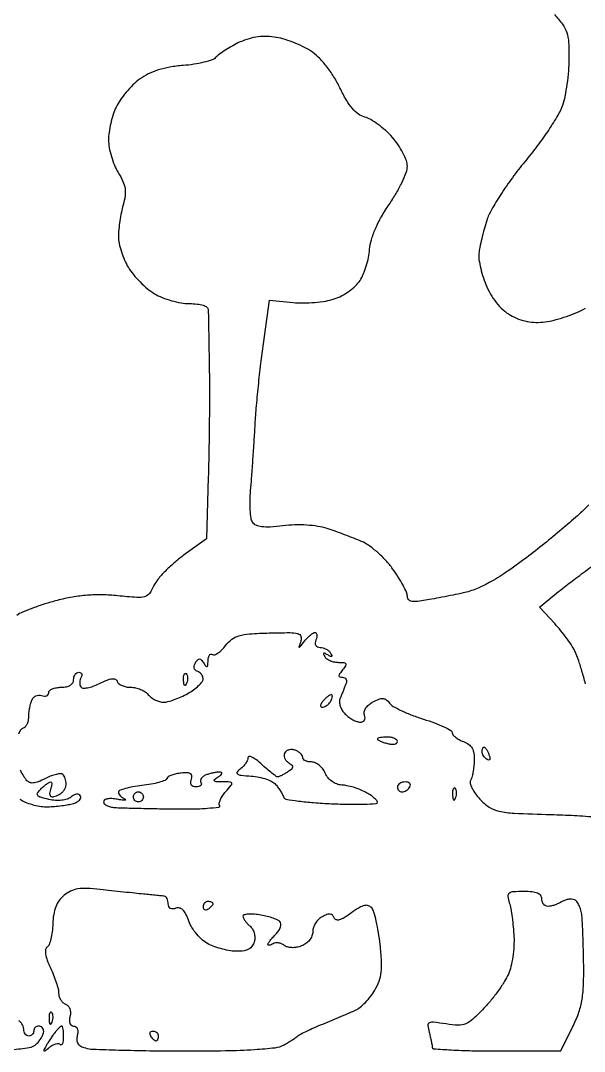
# Model space of a CAD drawing. Extents: x 0 to 102, y 0 to 135.
# Drawn here: x 45.55 to 55.12, y -0.01 to 17.5 of the extents above; entities that cross this region are included whole.
import ezdxf

# ---------------------------------------------------------------- set-up
doc = ezdxf.new("R2010")
doc.units = 0
doc.header["$MEASUREMENT"] = 0

msp = doc.modelspace()

# ---------------------------------------------------------------- linework, layer by layer
for points in [[(30.835569, 68.0607, 0.000004), (30.856286, 64.932268, 0.000002), (30.883525, 60.825814, 0.000002), (30.912326, 56.488502, 0.000002), (30.938318, 52.5789, -0.000116)], [(31.042661, 24.1956, 0.000001), (31.037549, 23.023692, 0.000001), (31.032419, 21.846099, 0.000001), (31.02793, 20.814404, 0.000005), (31.025166, 20.1771, 0.006013)], [(54.6093, 17.598598, -0.031593), (54.746886, 17.43415, -0.078238), (54.818872, 17.294987, -0.065602), (54.851401, 17.126021, -0.017386), (54.858121, 16.850796, -0.018268), (54.8484, 16.643614, -0.014032), (54.823196, 16.418475, -0.014248), (54.787663, 16.209008, -0.032444), (54.746218, 16.054086, -0.052698), (54.671346, 15.8915, -0.013065), (54.514613, 15.643158, -0.013217), (54.319185, 15.366821, -0.012905), (54.107922, 15.098945, 0.015022), (53.896185, 14.828117, 0.014668), (53.69933, 14.542939, 0.014725), (53.541402, 14.282672, 0.051972), (53.463151, 14.103659, 0.009721), (53.418112, 13.952068, 0.008368), (53.376558, 13.791099, 0.008452), (53.343766, 13.643757, 0.023978), (53.327608, 13.539763, 0.063502), (53.329758, 13.435603, 0.022146), (53.358397, 13.28809, 0.021581), (53.404648, 13.126763, 0.023533), (53.463518, 12.97472, 0.034852), (53.548435, 12.81403, 0.039466), (53.651805, 12.67365, 0.041998), (53.769099, 12.559173, 0.053062), (53.895548, 12.475735, 0.038446), (54.037835, 12.41551, 0.043687), (54.181749, 12.380868, 0.042736), (54.332203, 12.371304, 0.03417), (54.494053, 12.385951, 0.028551), (54.641304, 12.418207, 0.015849), (54.81677, 12.473338, 0.015765), (54.991443, 12.540618, 0.024483), (55.136941, 12.610568, 0.027465)], [(55.196047, 9.275348, -0.020995), (55.032683, 9.116106, -0.006394), (54.772438, 8.888842, -0.00639), (54.474078, 8.641447, -0.006934), (54.177434, 8.408529, -0.011284), (53.825083, 8.152057, -0.022932), (53.535011, 7.969882, -0.029053), (53.285912, 7.847447, -0.047732), (53.061937, 7.77734, -0.002325), (52.88927, 7.741744, -0.001769), (52.699774, 7.704293, -0.001788), (52.52184, 7.670442, -0.004191), (52.38855, 7.646731, -0.021338), (52.255495, 7.630014, -0.087012), (52.17464, 7.637414, -0.173594), (52.130594, 7.668107, -0.155849), (52.1136, 7.721305, 0.106185), (52.099207, 7.788316, 0.017289), (52.040096, 7.908308, 0.018384), (51.959176, 8.046711, 0.015271), (51.863373, 8.187842, 0.031203), (51.747153, 8.328859, 0.024453), (51.604834, 8.466922, 0.025035), (51.459202, 8.582598, 0.053984), (51.334623, 8.65283, 0.007638), (51.205852, 8.705791, 0.004276), (51.047757, 8.766451, 0.004266), (50.886906, 8.825037, 0.006928), (50.749175, 8.871736, 0.040328), (50.595118, 8.908204, 0.022866), (50.404385, 8.928517, 0.021863), (50.198889, 8.93194, 0.023538), (49.99892, 8.917088, -0.014001), (49.78214, 8.896825, -0.045779), (49.638317, 8.900608, -0.075695), (49.543004, 8.926872, -0.150428), (49.484604, 8.977949, -0.103734), (49.459309, 9.047929, -0.019686), (49.445597, 9.183572, -0.020253), (49.442205, 9.345962, -0.017379), (49.451496, 9.516653, 0.003601), (49.46862, 9.725208, 0.001443), (49.489173, 10.010806, 0.001428), (49.509556, 10.318735, 0.001803), (49.52657, 10.603686, -0.007291), (49.548292, 10.910812, -0.003904), (49.583609, 11.289459, -0.003886), (49.625677, 11.675369, -0.006062), (49.668513, 12.00695), (49.77326, 12.747028), (50.172167, 12.708698, 0.026484), (50.346764, 12.701214, 0.01904), (50.541736, 12.710618, 0.019309), (50.72708, 12.733885, 0.03884), (50.870108, 12.769058, 0.043209), (50.994911, 12.822582, 0.031941), (51.122628, 12.901832, 0.032595), (51.234411, 12.993042, 0.060372), (51.309831, 13.082468, 0.046175), (51.365406, 13.187225, 0.02408), (51.415761, 13.326331, 0.023731), (51.45405, 13.475214, 0.033301), (51.472881, 13.611119, -0.055131), (51.502309, 13.771689, -0.029586), (51.571579, 13.961124, -0.026664), (51.673889, 14.16606, -0.021553), (51.804421, 14.374519, 0.018763), (51.922771, 14.5612, 0.020662), (52.022779, 14.75043, 0.020582), (52.094336, 14.917945, 0.090886), (52.1136, 15.023049, 0.089214), (52.096265, 15.11943, 0.031051), (52.038778, 15.248855, 0.029677), (51.956368, 15.386519, 0.030455), (51.858888, 15.512214, 0.028448), (51.745744, 15.627179, 0.025694), (51.616517, 15.732779, 0.026578), (51.490788, 15.815262, 0.070505), (51.391479, 15.855699, -0.093549), (51.282039, 15.906216, -0.061272), (51.179291, 16.0003, -0.045409), (51.077011, 16.144711, -0.020247), (50.968253, 16.351091, 0.027558), (50.861529, 16.546627, 0.029355), (50.735973, 16.724973, 0.031389), (50.601052, 16.87427, 0.049614), (50.466348, 16.981877, 0.031841), (50.33145, 17.05755, 0.020353), (50.166319, 17.128707, 0.020445), (49.998094, 17.185442, 0.035529), (49.854137, 17.216632, 0.037011), (49.695098, 17.22752, 0.039343), (49.539471, 17.214372, 0.039099), (49.386959, 17.176875, 0.035672), (49.2372, 17.115218, 0.014022), (49.117638, 17.051459, 0.014513), (49.003228, 16.981788, 0.014358), (48.907874, 16.915889, 0.058696), (48.8565, 16.867963, -0.136016), (48.796407, 16.827065, -0.02191), (48.659073, 16.78707, -0.022826), (48.488861, 16.753641, -0.018286), (48.303209, 16.732813, 0.024038), (48.079129, 16.705062, 0.03395), (47.88377, 16.657429, 0.037687), (47.713829, 16.589085, 0.044762), (47.566178, 16.499133, 0.035243), (47.453916, 16.403206, 0.023193), (47.338441, 16.27847, 0.023353), (47.23689, 16.145933, 0.04103), (47.167719, 16.026535, 0.03267), (47.117879, 15.90093, 0.020925), (47.075915, 15.749653, 0.021021), (47.047144, 15.597355, 0.036464), (47.037916, 15.469014, 0.045998), (47.049863, 15.340987, 0.026158), (47.086453, 15.189687, 0.02593), (47.139676, 15.039911, 0.038587), (47.202705, 14.915959, -0.029778), (47.282315, 14.765988, -0.069169), (47.318687, 14.644265, -0.072544), (47.319601, 14.520862, -0.035483), (47.286988, 14.366618, 0.019741), (47.256282, 14.241044, 0.012966), (47.230448, 14.094432, 0.013052), (47.212704, 13.950168, 0.024386), (47.207116, 13.832659, 0.050777), (47.219199, 13.715434, 0.025874), (47.256722, 13.572024, 0.02541), (47.311144, 13.426762, 0.034578), (47.375543, 13.302577, 0.036914), (47.459897, 13.184749, 0.022575), (47.575265, 13.058465, 0.022575), (47.701549, 12.943097, 0.036914), (47.819377, 12.858743, 0.041592), (47.948025, 12.794299, 0.026132), (48.107298, 12.739922, 0.02617), (48.270819, 12.702596, 0.042801), (48.41235, 12.690316, -0.025805), (48.544568, 12.683356, -0.054065), (48.64511, 12.661693, -0.080678), (48.709562, 12.628036, -0.230031), (48.732154, 12.58425, -0.001602), (48.733686, 12.511109, -0.000073), (48.738085, 12.261052, -0.000122), (48.743191, 11.964285, -0.000087), (48.74876, 11.6325, -0.004165), (48.752059, 11.233906, -0.00206), (48.749948, 10.727772, -0.002044), (48.743449, 10.202726, -0.002989), (48.733074, 9.740575), (48.703336, 8.69465), (48.30828, 8.410831, 0.022452), (48.149496, 8.28558, 0.021068), (47.999039, 8.144028, 0.021578), (47.876437, 8.007197, 0.065075), (47.810302, 7.901121, -0.052325), (47.733273, 7.770278, -0.167034), (47.650975, 7.713594, -0.086134), (47.518797, 7.700293, -0.008148), (47.193353, 7.728957, 0.021774), (46.933192, 7.744742, 0.023546), (46.679387, 7.737119, 0.023361), (46.425615, 7.705536, 0.020757), (46.165545, 7.649548, 0.012396), (45.956239, 7.589738, 0.012761), (45.752189, 7.520153, 0.012577), (45.578649, 7.450975, 0.05168), (45.479857, 7.396007, -0.041791)], [(55.138488, 6.23264, 0.007497), (55.075789, 6.457095, 0.007375), (55.015214, 6.651442, 0.029103), (54.969323, 6.768, 0.034665), (54.914136, 6.868405, 0.013608), (54.825017, 6.998924, 0.013393), (54.720654, 7.13533, 0.016272), (54.615457, 7.257123), (54.359427, 7.534746), (54.611263, 7.743818, -0.008949), (54.748777, 7.853883, -0.002284), (54.975507, 8.027146, -0.002327), (55.236211, 8.22259, -0.002357)], [(45.516574, 5.383791, -0.055558), (45.5476, 5.450195, -0.177055), (45.5853, 5.4802, 0.123659), (45.623058, 5.504286, 0.068543), (45.655007, 5.549035, 0.061655), (45.676646, 5.606522, 0.059282), (45.684, 5.668331, -0.025961), (45.687575, 5.737129, -0.01706), (45.698482, 5.815703, -0.017178), (45.714388, 5.891665, -0.031422), (45.733301, 5.952039, -0.092199), (45.761243, 5.997584, -0.096073), (45.803341, 6.029261, -0.099378), (45.85298, 6.042222, -0.106326), (45.902501, 6.034507, 0.069392), (45.948356, 6.023875, 0.117411), (45.98718, 6.029523, 0.152599), (46.012764, 6.050258, 0.147775), (46.0224, 6.082149, -0.2103), (46.038159, 6.117959, -0.081387), (46.084528, 6.14829, -0.06197), (46.152928, 6.16893, -0.042346), (46.2339, 6.1758, 0.04716), (46.32217, 6.184144, 0.088208), (46.389, 6.20964, 0.118484), (46.430356, 6.25025, 0.140575), (46.4454, 6.3027, -0.06887), (46.452113, 6.351203, -0.085131), (46.471718, 6.392323, -0.099915), (46.500828, 6.419818, -0.140337), (46.534993, 6.4296, -0.108972), (46.565021, 6.422977, -0.182303), (46.582909, 6.404749, -0.161196), (46.585541, 6.377326, -0.082592), (46.5723, 6.345, 0.073631), (46.555879, 6.306863, 0.058434), (46.549487, 6.262415, 0.059572), (46.553562, 6.218673, 0.085627), (46.56806, 6.18266, 0.248512), (46.604783, 6.16114, 0.054937), (46.680029, 6.166178, 0.044082), (46.777162, 6.19251, 0.027484), (46.885517, 6.239319, -0.018371), (47.014434, 6.297821, -0.068255), (47.100598, 6.320094, -0.14038), (47.155697, 6.311074, -0.204751), (47.187914, 6.274759, 0.1471), (47.214634, 6.236841, 0.063549), (47.268225, 6.204869, 0.055146), (47.338298, 6.183132, 0.047691), (47.414991, 6.1758, -0.056844), (47.497034, 6.166442, -0.043465), (47.583005, 6.138523, -0.044536), (47.659918, 6.097509, -0.074931), (47.7144, 6.0489, 0.061029), (47.765896, 6.00033, 0.044046), (47.833426, 5.959277, 0.044595), (47.905799, 5.931285, 0.070096), (47.971703, 5.922, 0.064916), (48.047693, 5.931908, 0.021401), (48.155453, 5.96549, 0.020906), (48.273065, 6.013381, 0.022236), (48.383809, 6.07005, 0.026517), (48.483434, 6.133971, 0.033643), (48.567677, 6.203603, 0.035733), (48.627761, 6.269227, 0.167672), (48.644465, 6.3168, 0.092284), (48.637205, 6.357011, 0.070474), (48.615592, 6.396257, 0.069213), (48.58344, 6.428608, 0.082319), (48.545421, 6.448693, -0.117279), (48.510954, 6.470075, -0.14187), (48.492766, 6.503352, -0.121), (48.493714, 6.545502, -0.072693), (48.513696, 6.591675, -0.038631), (48.552127, 6.644295, -0.228422), (48.582502, 6.657628, -0.21228), (48.613395, 6.642558, -0.033466), (48.65428, 6.586682, 0.022367), (48.691922, 6.532767, 0.363218), (48.711969, 6.52829, 0.261664), (48.725305, 6.54856, 0.015396), (48.728305, 6.624943, -0.047857), (48.734096, 6.680371, -0.103268), (48.750941, 6.719605, -0.179071), (48.775472, 6.73657, -0.203813), (48.803545, 6.732285, 0.232222), (48.842322, 6.728503, 0.060393), (48.899516, 6.758263, 0.048571), (48.963981, 6.812284, 0.033044), (49.026416, 6.884895, -0.069969), (49.131552, 6.990361, -0.091942), (49.252869, 7.051056, -0.053504), (49.434052, 7.082832, -0.01037), (49.766497, 7.098125, -0.00549), (50.117258, 7.103124, -0.062964), (50.254032, 7.086287, -0.249476), (50.304472, 7.040487, -0.171764), (50.304818, 6.961672, 0.002994), (50.270644, 6.861841, 0.495913), (50.276273, 6.853558, 0.243373), (50.289861, 6.859697, 0.00185), (50.367269, 6.95835, -0.024489), (50.41604, 7.015026, -0.029689), (50.467246, 7.06291, -0.030661), (50.514042, 7.097118, -0.143454), (50.545728, 7.1064, -0.243088), (50.565739, 7.09606, -0.126504), (50.57604, 7.069123, -0.078061), (50.57431, 7.028142, -0.042125), (50.560206, 6.9795, 0.07435), (50.548836, 6.928167, 0.145256), (50.557858, 6.88762, 0.164887), (50.58629, 6.86184, 0.102783), (50.630762, 6.8526, -0.07179), (50.680854, 6.845371, -0.052896), (50.732716, 6.823909, -0.053289), (50.778471, 6.792301, -0.076703), (50.810379, 6.754929, -0.029545), (50.832377, 6.714129, -0.388009), (50.827647, 6.699095, -0.255668), (50.807935, 6.6986, -0.019519), (50.76, 6.7257, 0.019519), (50.712065, 6.7528, 0.255668), (50.692353, 6.752305, 0.388009), (50.687623, 6.737271, 0.029545), (50.709621, 6.696471, 0.104734), (50.745367, 6.659034, 0.051496), (50.803532, 6.627491, 0.0479), (50.8733, 6.606041, 0.050681), (50.944552, 6.5988, -0.022584), (51.036848, 6.594629, -0.250274), (51.066703, 6.575035, -0.278202), (51.065237, 6.54109, -0.026729), (51.0138, 6.4719, 0.017761), (50.962876, 6.405906, 0.154048), (50.951487, 6.37107, 0.338971), (50.966257, 6.35137, 0.068567), (51.012492, 6.345, -0.134588), (51.048753, 6.33506, -0.161975), (51.071801, 6.308487, -0.126432), (51.077639, 6.267599, -0.068808), (51.065151, 6.2181, -0.000124), (51.042064, 6.161088, -0.000078), (51.01503, 6.094404, -0.000078), (50.988391, 6.028756, -0.000143), (50.966635, 5.975208, 0.121086), (50.958664, 5.920705, 0.061887), (50.973805, 5.852808, 0.056001), (51.008079, 5.782735, 0.054706), (51.057277, 5.721408, 0.038129), (51.118734, 5.668672, 0.034801), (51.189326, 5.624081, 0.036606), (51.258216, 5.593265, 0.087082), (51.313288, 5.5836, 0.105461), (51.35596, 5.592702, 0.154109), (51.384483, 5.618028, 0.142251), (51.394661, 5.656871, 0.085225), (51.385283, 5.704012, -0.143777), (51.380803, 5.759331, -0.092823), (51.405406, 5.819202, -0.074741), (51.456628, 5.877108, -0.051539), (51.529291, 5.926223, -0.028862), (51.631411, 5.973514, -0.111384), (51.700029, 5.984175, -0.148709), (51.755437, 5.96313, -0.066536), (51.810803, 5.907128, 0.103308), (51.874747, 5.851259, 0.017917), (52.018176, 5.777246, 0.018808), (52.195617, 5.701608, 0.01586), (52.38855, 5.634743, -0.013832), (52.574971, 5.57098, -0.021243), (52.732105, 5.504599, -0.016895), (52.852712, 5.442426, -0.271662), (52.875, 5.404432, 0.177528), (52.887929, 5.369167, 0.049255), (52.930937, 5.327498, 0.043205), (52.992533, 5.28672, 0.033791), (53.065424, 5.253213, -0.06554), (53.154703, 5.205108, -0.107359), (53.211872, 5.141456, -0.094599), (53.241841, 5.053749, -0.042366), (53.248682, 4.931574, -0.018799), (53.241911, 4.829655, -0.019348), (53.227531, 4.729516, -0.019496), (53.208375, 4.643972, -0.073704), (53.186743, 4.593711, 0.20968), (53.179763, 4.54425, 0.047393), (53.210999, 4.463207, 0.041328), (53.268195, 4.368907, 0.029907), (53.346233, 4.273893, 0.059872), (53.504122, 4.13988, 0.093457), (53.668058, 4.070992, 0.04185), (53.92614, 4.037832, 0.004156), (54.550198, 4.015468, -0.00708), (54.949272, 3.998829, -0.008115), (55.329941, 3.97135, -0.007422)], [(45.533039, 4.277507, 0.051456), (45.623812, 4.226948, 0.029762), (45.741481, 4.184546, 0.029473), (45.865918, 4.155747, 0.043279), (45.977774, 4.146555, 0.016232), (46.089678, 4.150694, 0.011644), (46.214299, 4.162283, 0.011778), (46.332552, 4.178895, 0.024692), (46.423298, 4.198473, 0.044106), (46.492313, 4.223667, 0.077101), (46.542703, 4.257557, 0.118075), (46.567222, 4.294196, 0.231054), (46.563817, 4.328326, 0.15318), (46.535587, 4.352749, 0.128866), (46.496346, 4.358797, 0.094832), (46.449173, 4.344591, 0.052828), (46.399033, 4.311225, -0.09831), (46.334896, 4.276458, -0.048616), (46.2438, 4.257651, -0.043481), (46.137406, 4.255574, -0.037223), (46.026422, 4.271417, -0.014081), (45.883439, 4.307069, -0.161587), (45.835995, 4.339037, -0.32191), (45.834561, 4.380477, -0.049321), (45.890014, 4.4481, -0.017517), (45.939422, 4.494162, -0.022052), (45.988397, 4.533062, -0.020889), (46.031337, 4.561526, -0.136744), (46.056002, 4.5684, -0.319945), (46.069685, 4.558646, -0.089207), (46.073964, 4.531123, -0.055777), (46.068396, 4.49017, -0.029966), (46.052994, 4.4415, 0.048552), (46.039595, 4.39297, 0.090157), (46.039899, 4.352257, 0.142125), (46.053307, 4.32584, 0.212265), (46.076799, 4.315895, 0.062187), (46.110786, 4.320757, 0.027855), (46.153685, 4.335068, 0.027048), (46.197936, 4.355457, 0.033051), (46.236731, 4.379345, 0.066994), (46.269973, 4.410425, 0.0503), (46.297647, 4.452235, 0.051069), (46.315978, 4.497848, 0.077343), (46.321331, 4.5402, 0.047139), (46.31616, 4.582067, 0.036232), (46.303002, 4.626236, 0.037203), (46.284428, 4.66607, 0.068784), (46.262912, 4.694488, 0.216578), (46.226285, 4.708226, 0.039747), (46.153002, 4.697361, 0.036329), (46.062982, 4.669587, 0.025931), (45.966812, 4.626207, -0.022635), (45.844471, 4.57005, -0.07794), (45.759696, 4.550245, -0.124733), (45.695678, 4.561515, -0.111748), (45.6417, 4.602125, -0.034332), (45.606968, 4.649306, -0.021299), (45.572578, 4.708906, -0.021334), (45.54352, 4.770933, -0.035706)], [(45.39594, 0.024321, 0.021196), (45.692536, 0.057679, 0.159075), (45.816943, 0.120857, 0.033666), (45.863193, 0.173793, 0.032922), (45.902298, 0.232839, 0.034745), (45.929491, 0.289177, 0.095343), (45.9378, 0.332357, 0.09221), (45.931364, 0.36696, 0.096076), (45.912949, 0.396374, 0.099376), (45.885478, 0.416058, 0.106313), (45.8532, 0.423, 0.099038), (45.820913, 0.416541, 0.097945), (45.793451, 0.398149, 0.097945), (45.775059, 0.370687, 0.099038), (45.7686, 0.3384, -0.099038), (45.762141, 0.306113, -0.097945), (45.743749, 0.278651, -0.097945), (45.716287, 0.260259, -0.099038), (45.684, 0.2538, -0.138107), (45.651739, 0.262884, -0.100138), (45.624251, 0.288418, -0.085896), (45.605744, 0.326609, -0.070083), (45.5994, 0.371649, 0.103398), (45.589158, 0.420646, 0.066728), (45.558973, 0.470393, 0.062921), (45.514392, 0.513318, 0.068706)]]:
    msp.add_lwpolyline(points, format="xyb")
for points in [[(48.357713, 6.406687, -0.126455), (48.374061, 6.379029, -0.060344), (48.380758, 6.337972, -0.05415), (48.377592, 6.290803, -0.051402), (48.364391, 6.244537, -0.054073), (48.345648, 6.209287, -0.470617), (48.33023, 6.207828, -0.168741), (48.318274, 6.232511, -0.018894), (48.313279, 6.29565, -0.028489), (48.314209, 6.354547, -0.077125), (48.323576, 6.395154, -0.208169), (48.339197, 6.410597, -0.296942)], [(50.831921, 6.045996, 0.297152), (50.813547, 6.049378, 0.045304), (50.778957, 6.031098, 0.03842), (50.737164, 5.999094, 0.023968), (50.693215, 5.955767, 0.036357), (50.657013, 5.910254, 0.09576), (50.640537, 5.87217, 0.218285), (50.645733, 5.848086, 0.236389), (50.667072, 5.8374, 0.09137), (50.702913, 5.844005, 0.053114), (50.742031, 5.863905, 0.050715), (50.778296, 5.893115, 0.059523), (50.805779, 5.927629, 0.035542), (50.824954, 5.964236, 0.048561), (50.836461, 5.999618, 0.058346), (50.839423, 6.028897, 0.201491)], [(51.7752, 5.3298, 0.018041), (51.710342, 5.327459, 0.029316), (51.655702, 5.320273, 0.029396), (51.615268, 5.310027, 0.326917), (51.606, 5.297367, 0.269386), (51.614702, 5.282387, 0.023188), (51.655702, 5.261464, 0.025621), (51.710364, 5.239994, 0.016817), (51.7752, 5.220687, 0.040966), (51.840031, 5.209299, 0.070464), (51.894697, 5.211963, 0.106581), (51.931072, 5.227417, 0.24384), (51.9444, 5.25312, 0.206609), (51.931747, 5.282433, 0.082769), (51.894697, 5.307275, 0.063112), (51.839973, 5.32417, 0.043375)], [(50.212809, 5.105554, 0.074507), (50.161157, 5.116978, 0.075602), (50.108694, 5.112667, 0.08186), (50.063493, 5.093755, 0.114903), (50.032771, 5.062847, 0.128764), (50.020434, 5.022603, 0.098587), (50.027576, 4.976954, 0.087236), (50.053167, 4.932851, 0.074762), (50.093511, 4.897341, -0.036979), (50.151239, 4.853782, -0.23294), (50.164949, 4.820686, -0.205284), (50.147729, 4.786781, -0.028764), (50.0832, 4.738895, -0.013624), (50.03145, 4.706906, -0.016201), (49.980897, 4.679681, -0.015094), (49.937204, 4.659567, -0.093076), (49.913136, 4.654295, -0.165528), (49.886727, 4.662409, -0.008596), (49.814564, 4.716514, -0.012859), (49.730125, 4.785675, -0.008924), (49.638186, 4.867924, 0.021882), (49.549115, 4.943544, 0.049873), (49.474487, 4.990383, 0.109373), (49.426233, 5.002343, 0.421574), (49.4064, 4.983, -0.103451), (49.396939, 4.937763, -0.045415), (49.367286, 4.883882, -0.042341), (49.32419, 4.830426, -0.0441), (49.273246, 4.785789, 0.070199), (49.221263, 4.735226, 0.44541), (49.227075, 4.703098, 0.114329), (49.288843, 4.68221, 0.008917), (49.463596, 4.668096, -0.036063), (49.595067, 4.650259, -0.036314), (49.722296, 4.613737, -0.038786), (49.82791, 4.565343, -0.104832), (49.889799, 4.511487, -0.012053), (49.93089, 4.454134, -0.011827), (49.969439, 4.394508, -0.011784), (50.000749, 4.340665, -0.043221), (50.016699, 4.304634, 0.277168), (50.05155, 4.275299, 0.007043), (50.263665, 4.244363, 0.013058), (50.521748, 4.217262, 0.008291), (50.82345, 4.198554, 0.007353), (51.123512, 4.189358, 0.012278), (51.376126, 4.191536, 0.005926), (51.583669, 4.200888, 0.397649), (51.606, 4.224527, 0.191853), (51.593899, 4.254903, 0.029399), (51.545527, 4.300313, 0.029297), (51.478973, 4.349499, 0.021624), (51.400134, 4.396185, 0.029758), (51.307006, 4.439109, 0.020529), (51.19717, 4.476896, 0.020758), (51.088152, 4.504592, 0.039259), (50.998284, 4.516231, -0.07667), (50.913665, 4.533679, -0.066404), (50.83358, 4.576294, -0.065222), (50.766199, 4.639304, -0.068913), (50.718789, 4.71645, 0.060344), (50.67575, 4.78924, 0.0577), (50.616, 4.850885, 0.062341), (50.54937, 4.89277, 0.109607), (50.486139, 4.9068, -0.048684), (50.429064, 4.91237, -0.068684), (50.38081, 4.928992, -0.088868), (50.348311, 4.953501, -0.189047), (50.337, 4.982349, 0.136521), (50.327984, 5.014755, 0.061742), (50.300519, 5.049704, 0.054508), (50.260314, 5.081721, 0.049338)], [(53.415849, 5.1606, -0.2252), (53.431677, 5.15309, -0.029412), (53.45413, 5.122032, -0.029555), (53.477759, 5.079599, -0.020646), (53.49948, 5.029306, -0.036408), (53.51431, 4.980257, -0.155351), (53.511673, 4.950155, -0.32948), (53.494774, 4.940057, -0.1144), (53.466231, 4.949699, -0.061454), (53.434241, 4.975374, -0.051183), (53.407167, 5.009587, -0.053277), (53.388734, 5.046724, -0.088797), (53.3826, 5.080993, -0.039867), (53.385034, 5.111475, -0.059132), (53.392367, 5.137215, -0.077771), (53.403125, 5.154728, -0.219607)], [(48.274197, 4.71902, 0.030586), (48.188325, 4.706592, 0.039449), (48.111843, 4.684289, 0.043942), (48.053888, 4.656264, 0.179594), (48.029801, 4.626304, -0.225866), (47.999483, 4.594788, -0.021421), (47.895023, 4.560443, -0.024067), (47.760571, 4.52943, -0.016584), (47.605876, 4.506777, 0.015461), (47.452913, 4.484728, 0.024614), (47.324029, 4.45546, 0.021581), (47.226439, 4.423588, 0.312618), (47.2068, 4.395248, 0.128585), (47.21441, 4.366145, 0.056547), (47.237864, 4.333603, 0.050738), (47.272097, 4.302848, 0.047534), (47.31255, 4.278844, -0.193859), (47.324786, 4.265637, -0.511833), (47.318895, 4.256681, -0.047355), (47.26934, 4.259251, -0.01055), (47.18565, 4.273406, 0.033014), (47.09518, 4.284558, 0.058665), (47.020328, 4.28002, 0.087063), (46.970335, 4.261689, 0.267541), (46.953, 4.231612, 0.199526), (46.967063, 4.197774, 0.077344), (47.008915, 4.167345, 0.060547), (47.070488, 4.144637, 0.04303), (47.14335, 4.133895, 0.008168), (47.260253, 4.128744, 0.000983), (47.518225, 4.122105, 0.001169), (47.82487, 4.115533, 0.000962), (48.152221, 4.109914, 0.008142), (48.463088, 4.110238, 0.014726), (48.717301, 4.122138, 0.010146), (48.912967, 4.141083, 0.548758), (48.926484, 4.16905, -0.191487), (48.919618, 4.207838, -0.053256), (48.938789, 4.267762, -0.04558), (48.977002, 4.336541, -0.034348), (49.030524, 4.404531, 0.0093), (49.123315, 4.510977, 0.260863), (49.129942, 4.545808, 0.307817), (49.103684, 4.56582, 0.011911), (48.975362, 4.569695, -0.011225), (48.868872, 4.572765, -0.196544), (48.838191, 4.587187, -0.430633), (48.839785, 4.609915, -0.028453), (48.8988, 4.653, 0.030096), (48.943443, 4.685818, 0.13881), (48.9614, 4.712018, 0.364331), (48.954731, 4.729021, 0.121886), (48.926869, 4.736305, 0.038988), (48.879591, 4.733235, 0.017207), (48.817903, 4.72219, 0.016908), (48.752992, 4.705933, 0.021802), (48.694705, 4.686435, 0.060475), (48.647169, 4.66125, 0.091339), (48.614288, 4.628053, 0.120446), (48.600922, 4.592402, 0.169737), (48.608179, 4.559535, -0.1576), (48.615233, 4.530827, -0.191289), (48.603273, 4.506047, -0.12717), (48.571873, 4.489294, -0.059351), (48.525748, 4.4838, -0.086532), (48.475627, 4.49254, -0.166211), (48.444138, 4.517728, -0.158157), (48.433735, 4.557965, -0.07657), (48.445128, 4.610495, 0.097293), (48.45534, 4.66913, 0.250969), (48.434894, 4.705398, 0.136504), (48.379609, 4.722159, 0.026407)], [(52.076293, 4.5684, 0.062283), (52.025862, 4.562094, 0.080552), (51.983144, 4.543549, 0.097988), (51.954554, 4.516065, 0.153634), (51.9444, 4.4838, 0.092995), (51.950459, 4.451505, 0.096318), (51.967785, 4.424051, 0.099231), (51.993633, 4.405677, 0.105429), (52.024007, 4.3992, 0.089642), (52.058319, 4.405401, 0.053229), (52.095589, 4.424051, 0.051032), (52.129995, 4.451439, 0.06081), (52.1559, 4.4838, 0.139169), (52.165032, 4.515918, 0.191142), (52.154083, 4.543549, 0.138808), (52.122961, 4.562202, 0.066118)], [(47.5452, 4.3992, -0.099038), (47.577487, 4.392741, -0.097945), (47.604949, 4.374349, -0.097945), (47.623341, 4.346887, -0.099038), (47.6298, 4.3146, -0.099038), (47.623341, 4.282313, -0.097945), (47.604949, 4.254851, -0.097945), (47.577487, 4.236459, -0.099038), (47.5452, 4.23, -0.099038), (47.512913, 4.236459, -0.097945), (47.485451, 4.254851, -0.097945), (47.467059, 4.282313, -0.099038), (47.4606, 4.3146, -0.099038), (47.467059, 4.346887, -0.097945), (47.485451, 4.374349, -0.097945), (47.512913, 4.392741, -0.099038)], [(52.926113, 4.460888, 0.296942), (52.907597, 4.464797, 0.208169), (52.891976, 4.449354, 0.077125), (52.882609, 4.408747, 0.028489), (52.881679, 4.34985, 0.018894), (52.886674, 4.286711, 0.168741), (52.89863, 4.262028, 0.470617), (52.914048, 4.263487, 0.054073), (52.932791, 4.298737, 0.051402), (52.945992, 4.345003, 0.05415), (52.949158, 4.392172, 0.060344), (52.942461, 4.433229, 0.126455)], [(46.898777, 2.742271, 0.017432), (46.672692, 2.75994, 0.050532), (46.51625, 2.750881, 0.069198), (46.394493, 2.713617, 0.062648), (46.282941, 2.643632, 0.065549), (46.201167, 2.556632, 0.062168), (46.142958, 2.44992, 0.053758), (46.106909, 2.318526, 0.032254), (46.091404, 2.1573, -0.022725), (46.081117, 2.023663, -0.028893), (46.05897, 1.901983, -0.029332), (46.029479, 1.80544, -0.160362), (45.995908, 1.763337, 0.217868), (45.969029, 1.720665, 0.072519), (45.969915, 1.644996, 0.049313), (45.996918, 1.541422, 0.022375), (46.051318, 1.412151, -0.016165), (46.105015, 1.288853, -0.016369), (46.150392, 1.162854, -0.016387), (46.182617, 1.050862, -0.061929), (46.1916, 0.978609, 0.077854), (46.200388, 0.922513, 0.065122), (46.226131, 0.867953, 0.066739), (46.26421, 0.823126, 0.091987), (46.309151, 0.795581, -0.120005), (46.352346, 0.765694, -0.096047), (46.381287, 0.716878, -0.084034), (46.392339, 0.654718, -0.066114), (46.383884, 0.586736, 0.052355), (46.37386, 0.520929, 0.101833), (46.382103, 0.468662, 0.145464), (46.407207, 0.435521, 0.15974), (46.4454, 0.423, -0.15927), (46.483441, 0.410567, -0.144322), (46.508616, 0.377613, -0.102105), (46.517086, 0.325851, -0.053667), (46.507395, 0.261097, 0.072769), (46.49891, 0.184615, 0.137468), (46.517579, 0.125933, 0.126138), (46.565566, 0.082239, 0.056433), (46.645578, 0.050752, 0.05572), (46.772588, 0.031447, 0.002515), (47.214519, 0.016201, 0.004188), (47.740054, 0.005121, 0.002983), (48.328898, 0.001155, 0.004167), (49.026419, 0.006432, 0.011461), (49.518046, 0.025526, 0.012801), (49.866361, 0.056025, 0.099509), (50.020898, 0.10575, 0.007696), (50.096437, 0.14951, 0.008911), (50.166948, 0.193547, 0.008107), (50.225246, 0.232777, 0.050975), (50.2524, 0.256135, -0.087304), (50.284942, 0.280267, -0.005333), (50.394105, 0.333437, -0.007814), (50.526491, 0.393665, -0.005696), (50.6754, 0.456613, 0.001789), (50.834063, 0.522227, 0.001669), (50.995977, 0.5905, 0.001662), (51.139416, 0.652113, 0.00568), (51.232126, 0.693557, 0.064334), (51.310331, 0.742614, 0.027867), (51.400848, 0.826006, 0.02701), (51.488514, 0.926643, 0.032274), (51.559316, 1.030559, 0.045439), (51.63263, 1.185185, 0.058378), (51.669295, 1.338117, 0.043639), (51.675246, 1.527176, 0.014226), (51.651741, 1.805642, 0.012946), (51.622965, 2.012008, 0.015929), (51.585046, 2.202692, 0.014405), (51.543907, 2.359252, 0.102091), (51.507179, 2.428236, 0.13655), (51.451374, 2.466961, 0.144508), (51.384885, 2.470168, 0.078101), (51.295705, 2.433017, 0.019165), (51.163155, 2.344473, -0.018532), (51.040791, 2.26251, -0.070586), (50.956785, 2.225779, -0.157417), (50.90179, 2.228036, -0.223336), (50.867953, 2.262374, 0.109494), (50.841071, 2.305565, 0.178116), (50.802501, 2.323886, 0.113584), (50.747478, 2.316395, 0.032486), (50.668575, 2.280548, 0.072095), (50.606473, 2.234758, 0.056563), (50.553898, 2.169545, 0.057633), (50.518225, 2.095767, 0.084004), (50.5062, 2.024697, -0.095134), (50.492398, 1.952815, -0.072365), (50.452191, 1.883218, -0.068159), (50.390971, 1.824288, -0.067104), (50.31585, 1.783617, -0.045673), (50.232176, 1.760375, -0.053519), (50.15006, 1.754393, -0.060041), (50.077781, 1.765625, -0.101258), (50.023456, 1.793626, 0.069124), (49.977846, 1.820949, 0.064561), (49.925447, 1.835606, 0.068811), (49.87448, 1.835932, 0.106038), (49.833106, 1.82119, -0.032402), (49.799208, 1.803162, -0.068666), (49.77074, 1.794763, -0.132531), (49.752267, 1.796874, -0.307562), (49.7448, 1.807864, -0.14936), (49.751909, 1.831133, -0.015839), (49.78545, 1.877647, -0.018441), (49.830183, 1.931486, -0.01381), (49.883181, 1.987496, 0.047868), (49.932409, 2.047173, 0.075486), (49.960835, 2.107026, 0.100888), (49.965643, 2.159365, 0.175445), (49.946631, 2.198043, 0.091661), (49.900357, 2.228611, 0.021451), (49.812945, 2.261323, 0.021406), (49.707504, 2.290774, 0.019576), (49.59675, 2.312124, 0.022471), (49.491341, 2.323377, 0.037992), (49.402567, 2.322086, 0.046442), (49.339328, 2.310363, 0.335468), (49.3218, 2.287179, 0.120342), (49.329695, 2.254852, 0.035671), (49.356511, 2.21115, 0.03353), (49.394743, 2.164707, 0.030588), (49.439966, 2.122248, -0.089361), (49.481936, 2.072403, -0.061545), (49.510663, 2.004198, -0.059932), (49.522503, 1.928906, -0.07314), (49.514699, 1.858089, -0.088692), (49.479892, 1.782731, -0.1113), (49.423189, 1.731009, -0.089281), (49.339469, 1.701422, -0.040427), (49.223132, 1.692, -0.039661), (49.110711, 1.700931, -0.022662), (48.977262, 1.728522, -0.022523), (48.844701, 1.768691, -0.034509), (48.734571, 1.816329, -0.058746), (48.635228, 1.88351, -0.038063), (48.537283, 1.981976, -0.037868), (48.45466, 2.095069, -0.055012), (48.401471, 2.206502, 0.029669), (48.352157, 2.324868, 0.085293), (48.300327, 2.396821, 0.139203), (48.243693, 2.427742, 0.148458), (48.180799, 2.423228, -0.073525), (48.128074, 2.411459, -0.152055), (48.087378, 2.420943, -0.167828), (48.061814, 2.450837, -0.094007), (48.0528, 2.498355, 0.048736), (48.048111, 2.546347, 0.064633), (48.034162, 2.587901, 0.080349), (48.013608, 2.617102, 0.177061), (47.98935, 2.628719, -0.000319), (47.949703, 2.632569, -0.000034), (47.857559, 2.641581, -0.000042), (47.747827, 2.652329, -0.000034), (47.6298, 2.663909, -0.001567), (47.485875, 2.678494, -0.000664), (47.292921, 2.698919, -0.000657), (47.086962, 2.721271, -0.00086)], [(54.091833, 2.7072, 0.014069), (53.911544, 2.702126, 0.151008), (53.843815, 2.67694, 0.263139), (53.821799, 2.624928, 0.046087), (53.844419, 2.51685, -0.030393), (53.868332, 2.418129, -0.010018), (53.891666, 2.270585, -0.009936), (53.911058, 2.105514, -0.011103), (53.923037, 1.9458, -0.028228), (53.922414, 1.781, -0.021193), (53.903833, 1.600542, -0.021581), (53.871698, 1.431756, -0.045188), (53.829485, 1.305054, -0.037179), (53.764933, 1.18293, -0.015271), (53.66046, 1.027271, -0.015011), (53.537676, 0.866316, -0.018628), (53.413632, 0.724583, -0.016777), (53.22651, 0.53908, -0.088974), (53.105573, 0.461559, -0.107928), (52.976382, 0.438382, -0.030273), (52.771128, 0.458569, 0.00872), (52.557502, 0.488918, 0.143868), (52.487189, 0.47742, 0.314754), (52.462104, 0.432894, 0.041257), (52.482574, 0.31994, -0.00693), (52.502457, 0.241382, -0.007688), (52.519438, 0.164967, -0.007195), (52.531968, 0.099423, -0.039095), (52.535445, 0.06345, 0.388328), (52.559741, 0.037836, 0.003253), (52.85711, 0.018638, 0.009046), (53.209962, 0.004562, 0.005445), (53.628853, 0), (54.721106, 0), (54.919003, 0.40185, 0.028506), (55.017446, 0.634298, 0.040814), (55.075403, 0.850399, 0.034489), (55.103204, 1.098728, 0.014118), (55.108061, 1.4382, 0.002787), (55.102997, 1.697813, 0.002926), (55.095095, 1.95319, 0.002803), (55.085751, 2.173512, 0.013051), (55.076336, 2.300357, 0.039777), (55.059982, 2.390382, 0.045209), (55.029961, 2.472732, 0.050591), (54.991719, 2.536382, 0.1415), (54.950603, 2.56748, 0.084538), (54.902532, 2.577111, 0.04749), (54.842944, 2.573181, 0.045641), (54.781752, 2.557427, 0.055349), (54.728528, 2.531468, -0.033465), (54.675132, 2.502473, -0.025431), (54.613259, 2.477782, -0.025981), (54.552589, 2.460539, -0.053226), (54.50355, 2.454695, -0.119708), (54.463219, 2.46397, -0.102025), (54.428864, 2.491057, -0.093279), (54.405798, 2.531932, -0.082121), (54.3978, 2.5803, 0.167165), (54.378206, 2.63727, 0.129493), (54.325655, 2.677278, 0.074338), (54.233128, 2.700388, 0.024092)], [(48.7296, 2.538, 0.105053), (48.69732, 2.531142, 0.099167), (48.669851, 2.511682, 0.09642), (48.65144, 2.482607, 0.093332), (48.645, 2.448407, 0.108972), (48.651623, 2.418379, 0.182303), (48.669851, 2.400491, 0.161196), (48.697274, 2.397859, 0.082592), (48.7296, 2.4111, 0.029505), (48.761983, 2.433857, 0.035638), (48.789349, 2.458986, 0.038439), (48.808655, 2.482865, 0.151918), (48.8142, 2.500693, 0.210953), (48.807901, 2.514959, 0.081139), (48.789349, 2.527041, 0.061769), (48.761989, 2.535264, 0.042167)], [(46.073513, 0.653887, 0.296942), (46.054997, 0.657797, 0.208169), (46.039376, 0.642354, 0.077125), (46.030009, 0.601747, 0.028489), (46.029079, 0.54285, 0.018894), (46.034074, 0.479711, 0.168741), (46.04603, 0.455028, 0.470617), (46.061448, 0.456487, 0.054073), (46.080191, 0.491737, 0.051402), (46.093392, 0.538003, 0.05415), (46.096558, 0.585172, 0.060344), (46.089861, 0.626229, 0.126455)], [(46.244259, 0.423, 0.167116), (46.227281, 0.417162, 0.021684), (46.197676, 0.391936, 0.023328), (46.164186, 0.357748, 0.017534), (46.130531, 0.31725, 0.012107), (46.094037, 0.267626, 0.006665), (46.051704, 0.205287, 0.006641), (46.010423, 0.140875, 0.010573), (45.977033, 0.0846, 0.008086), (45.938673, 0.014081, 0.450288), (45.943439, 0.001576, 0.260577), (45.961274, 0.00426, 0.005287), (46.035094, 0.062716, -0.044632), (46.088862, 0.098805, -0.060533), (46.143099, 0.120532, -0.075722), (46.189661, 0.125624, -0.187963), (46.220534, 0.112066, 0.308892), (46.241416, 0.108132, 0.188835), (46.259848, 0.126596, 0.074186), (46.272361, 0.173039, 0.028775), (46.2762, 0.2397, 0.016388), (46.273896, 0.309967, 0.026751), (46.266817, 0.369156, 0.025153), (46.256766, 0.413515, 0.336303)], [(47.794007, 0.3384, -0.093332), (47.828207, 0.33196, -0.09642), (47.857282, 0.313549, -0.099167), (47.876742, 0.28608, -0.105053), (47.8836, 0.2538, -0.042167), (47.880864, 0.221411, -0.061769), (47.872641, 0.194051, -0.081139), (47.860559, 0.175499, -0.210953), (47.846293, 0.1692, -0.151918), (47.828465, 0.174745, -0.038439), (47.804586, 0.194051, -0.035638), (47.779457, 0.221417, -0.029505), (47.7567, 0.2538, -0.082592), (47.743459, 0.286126, -0.161196), (47.746091, 0.313549, -0.182303), (47.763979, 0.331777, -0.108972)]]:
    msp.add_lwpolyline(points, format="xyb", close=True)

doc.saveas('drawing.dxf')
